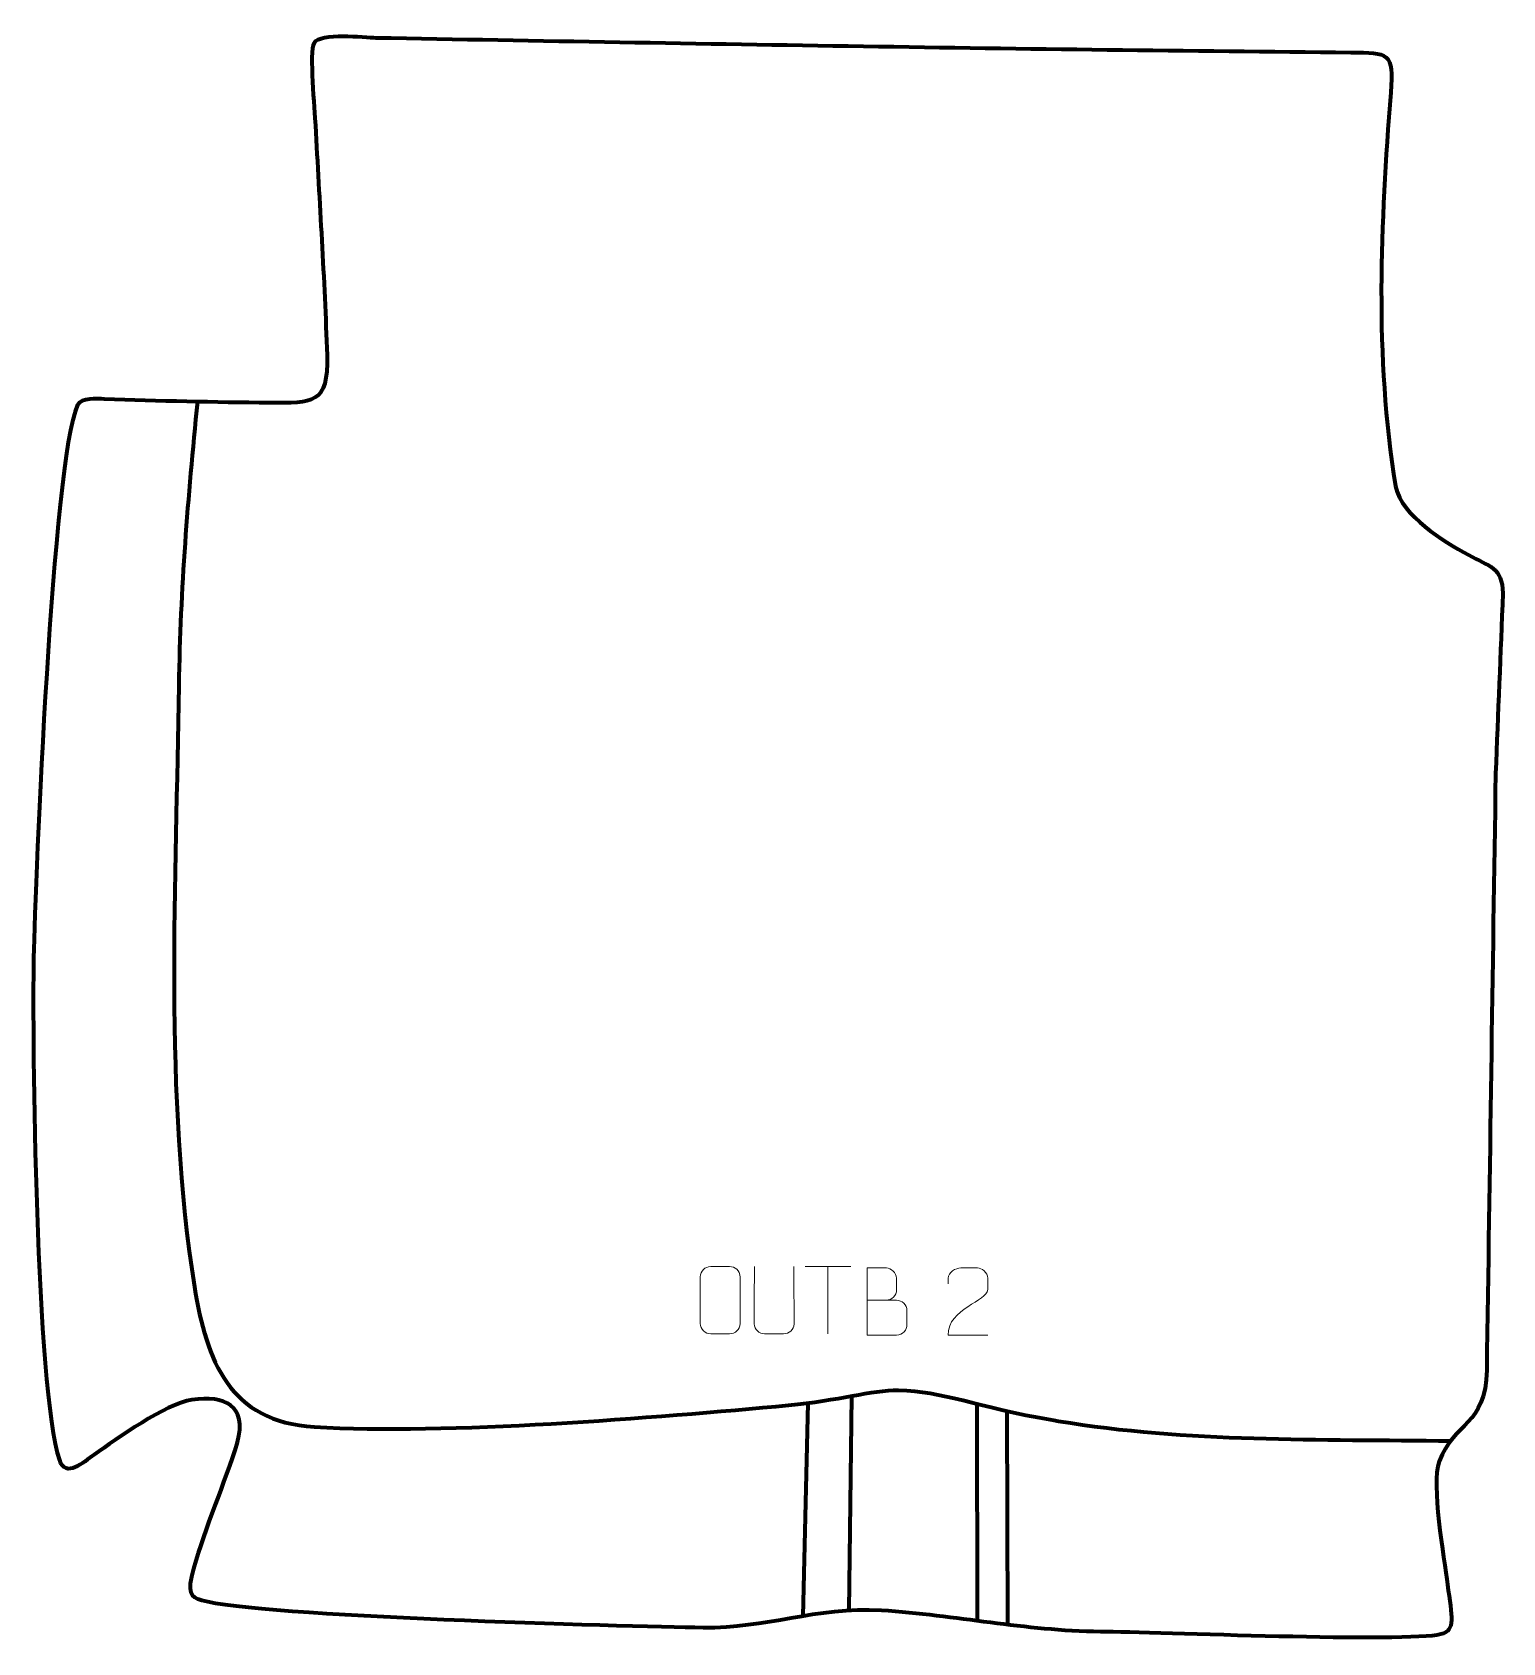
# Model space of a CAD drawing. Header units: millimetres. Extents: x -474 to 72, y 86 to 684.
import ezdxf

# ---------------------------------------------------------------- set-up
doc = ezdxf.new("R2010")
doc.units = ezdxf.units.MM
doc.header["$MEASUREMENT"] = 0
doc.layers.add('layer 1', color=7, linetype='Continuous', plot=False)
doc.layers.add('layer 2', color=7, linetype='Continuous')
doc.layers.add('layer 3', color=7, linetype='Continuous')

msp = doc.modelspace()

# ---------------------------------------------------------------- linework, layer by layer
at = {"layer": 'layer 1', "color": 250, "lineweight": 9}
for points, knots in [([(-221.8773, 225.92), (-219.5516, 225.92), (-217.2255, 225.92), (-214.8994, 225.92), (-214.8994, 225.92), (-212.9528, 225.9556), (-210.9614, 224.464), (-210.9347, 222.0264), (-210.9347, 222.0264), (-210.9351, 216.2795), (-210.9351, 210.5322), (-210.9347, 204.7845), (-210.9347, 204.7845), (-211.0745, 202.4611), (-212.7517, 200.9815), (-214.8994, 200.9707), (-214.8994, 200.9707), (-217.2313, 200.9711), (-219.5632, 200.9711), (-221.8947, 200.9707), (-221.8947, 200.9707), (-223.8197, 200.8653), (-225.7918, 202.7498), (-225.7806, 204.7671), (-225.7806, 204.7671), (-225.7803, 210.5372), (-225.7803, 216.3069), (-225.7806, 222.0762), (-225.7806, 222.0762), (-225.7764, 224.2143), (-224.0297, 225.9335), (-221.8773, 225.92)], [0, 0, 0, 0, 0.11111111, 0.11111111, 0.11111111, 0.11111111, 0.22222222, 0.22222222, 0.22222222, 0.22222222, 0.33333333, 0.33333333, 0.33333333, 0.33333333, 0.44444444, 0.44444444, 0.44444444, 0.44444444, 0.55555556, 0.55555556, 0.55555556, 0.55555556, 0.66666667, 0.66666667, 0.66666667, 0.66666667, 0.77777778, 0.77777778, 0.77777778, 0.77777778, 1, 1, 1, 1]), ([(-191.0305, 225.9245), (-191.0309, 220.385), (-190.9351, 210.1832), (-190.9347, 204.6428), (-190.9347, 204.6428), (-191.0745, 202.4033), (-192.7517, 200.9771), (-194.8994, 200.9666), (-194.8994, 200.9666), (-197.2313, 200.967), (-199.5632, 200.967), (-201.8947, 200.9666), (-201.8947, 200.9666), (-203.8197, 200.8651), (-205.7918, 202.6816), (-205.7806, 204.6261), (-205.7806, 204.6261), (-205.7803, 210.188), (-205.6849, 220.3634), (-205.6853, 225.9245)], [0, 0, 0, 0, 0.16666667, 0.16666667, 0.16666667, 0.16666667, 0.33333333, 0.33333333, 0.33333333, 0.33333333, 0.5, 0.5, 0.5, 0.5, 0.66666667, 0.66666667, 0.66666667, 0.66666667, 1, 1, 1, 1]), ([(-163.7902, 213.4432), (-160.1516, 213.4436), (-156.5645, 213.4436), (-152.9251, 213.4432), (-152.9251, 213.4432), (-150.9497, 213.4259), (-149.0261, 211.6898), (-149.0261, 209.6402), (-149.0261, 209.6402), (-149.0265, 208.5116), (-149.0265, 205.4622), (-149.0261, 204.3333), (-149.0261, 204.3333), (-149.0085, 202.4754), (-150.5506, 200.4615), (-152.8721, 200.4784), (-152.8721, 200.4784), (-156.5119, 200.4788), (-160.1513, 200.4788), (-163.7902, 200.4784), (-163.7902, 200.4784), (-163.7902, 208.7967), (-163.7902, 217.1145), (-163.7902, 225.432), (-163.7902, 225.432), (-161.4165, 225.432), (-159.0424, 225.432), (-156.6682, 225.432), (-156.6682, 225.432), (-154.9874, 225.4496), (-152.8906, 223.5391), (-152.8729, 221.5767), (-152.8729, 221.5767), (-152.8733, 219.5106), (-152.8733, 219.3646), (-152.8729, 217.2981), (-152.8729, 217.2981), (-152.8556, 215.232), (-154.7101, 213.4259), (-156.7201, 213.4432)], [0, 0, 0, 0, 0.09090909, 0.09090909, 0.09090909, 0.09090909, 0.18181818, 0.18181818, 0.18181818, 0.18181818, 0.27272727, 0.27272727, 0.27272727, 0.27272727, 0.36363636, 0.36363636, 0.36363636, 0.36363636, 0.45454545, 0.45454545, 0.45454545, 0.45454545, 0.54545455, 0.54545455, 0.54545455, 0.54545455, 0.63636364, 0.63636364, 0.63636364, 0.63636364, 0.72727273, 0.72727273, 0.72727273, 0.72727273, 0.81818182, 0.81818182, 0.81818182, 0.81818182, 1, 1, 1, 1]), ([(-119.0366, 200.4681), (-123.951, 200.4684), (-128.8654, 200.4684), (-133.7795, 200.4681), (-133.7795, 200.4681), (-133.7795, 210.4004), (-119.1285, 213.0416), (-119.0366, 217.3519), (-119.0366, 217.3519), (-119.0369, 218.776), (-119.0369, 220.1997), (-119.0366, 221.623), (-119.0366, 221.623), (-119.0535, 223.7001), (-121.1763, 225.4249), (-122.8473, 225.4422), (-122.8473, 225.4422), (-124.9205, 225.4418), (-126.9934, 225.4418), (-129.0658, 225.4422), (-129.0658, 225.4422), (-130.8879, 225.4587), (-133.7126, 223.6666), (-133.7795, 221.573), (-133.7795, 221.573), (-133.7795, 221.573), (-133.7795, 219.5182), (-133.7795, 219.5182)], [0, 0, 0, 0, 0.125, 0.125, 0.125, 0.125, 0.25, 0.25, 0.25, 0.25, 0.375, 0.375, 0.375, 0.375, 0.5, 0.5, 0.5, 0.5, 0.625, 0.625, 0.625, 0.625, 0.75, 0.75, 0.75, 0.75, 1, 1, 1, 1])]:
    msp.add_open_spline(points, degree=3, knots=knots, dxfattribs=at)
for points in [[(-186.8513, 225.8968), (-186.8513, 225.8968), (-169.8641, 225.8968), (-169.8641, 225.8968)], [(-178.3575, 200.9668), (-178.3575, 200.9668), (-178.3575, 225.9203), (-178.3575, 225.9203)]]:
    msp.add_open_spline(points, degree=3, dxfattribs=at)
at = {"layer": 'layer 2', "color": 142, "lineweight": 158}
msp.add_open_spline([(-412.5475, 547.1314), (-416.0878, 510.995), (-418.9369, 478.0309), (-419.4147, 441.6045), (-419.4147, 441.6045), (-420.4815, 370.2223), (-424.9542, 288.5046), (-413.6043, 218.348), (-413.6043, 218.348), (-409.1468, 190.7945), (-400.6187, 168.3547), (-369.1452, 166.4204), (-369.1452, 166.4204), (-319.9274, 163.3955), (-242.3755, 169.8808), (-192.9765, 174.4411), (-192.9765, 174.4411), (-174.5368, 176.1433), (-162.2066, 180.1235), (-152.1414, 180.0036), (-152.1414, 180.0036), (-135.6425, 179.807), (-124.2268, 173.9766), (-94.5373, 168.8684), (-94.5373, 168.8684), (-94.5373, 168.8684), (-92.7844, 168.5668), (-92.7844, 168.5668), (-92.7844, 168.5668), (-45.1122, 160.6344), (4.613, 161.9142), (52.8371, 161.169)], degree=3, knots=[0, 0, 0, 0, 0.11111111, 0.11111111, 0.11111111, 0.11111111, 0.22222222, 0.22222222, 0.22222222, 0.22222222, 0.33333333, 0.33333333, 0.33333333, 0.33333333, 0.44444444, 0.44444444, 0.44444444, 0.44444444, 0.55555556, 0.55555556, 0.55555556, 0.55555556, 0.66666667, 0.66666667, 0.66666667, 0.66666667, 0.77777778, 0.77777778, 0.77777778, 0.77777778, 1, 1, 1, 1], dxfattribs=at)
for points in [[(-185.8373, 175.2388), (-185.8373, 175.2388), (-187.6518, 96.122), (-187.6518, 96.122)], [(-169.6657, 177.8612), (-169.6657, 177.8612), (-170.5732, 98.1769), (-170.5732, 98.1769)], [(-123.0948, 175.3421), (-123.0948, 175.3421), (-122.9662, 94.3831), (-122.9662, 94.3831)], [(-111.9319, 172.6405), (-111.9319, 172.6405), (-111.6437, 92.9387), (-111.6437, 92.9387)]]:
    msp.add_open_spline(points, degree=3, dxfattribs=at)
at = {"layer": 'layer 3', "color": 242, "lineweight": 158}
msp.add_open_spline([(69.5836, 408.9316), (70.4237, 431.2573), (71.4149, 453.5825), (72.2493, 475.9047), (72.2493, 475.9047), (72.1492, 485.5303), (67.3057, 485.8528), (59.4712, 490.1737), (59.4712, 490.1737), (49.874, 495.4669), (35.0161, 504.3065), (32.3578, 515.6528), (32.3578, 515.6528), (24.598, 564.0697), (26.7657, 613.169), (30.6547, 661.829), (30.6547, 661.829), (31.8489, 676.8537), (29.8082, 676.6018), (15.8296, 676.7295), (15.8296, 676.7295), (-104.8514, 677.832), (-225.5514, 679.9372), (-346.2214, 682.1928), (-346.2214, 682.1928), (-350.6446, 682.2754), (-366.8871, 684.2182), (-369.0715, 680.3135), (-369.0715, 680.3135), (-371.0097, 676.8488), (-368.8625, 655.4501), (-368.5675, 649.5871), (-368.5675, 649.5871), (-367.1368, 621.2768), (-365.1582, 592.5442), (-364.2764, 564.2628), (-364.2764, 564.2628), (-363.7101, 546.1016), (-369.5679, 546.6541), (-385.8455, 546.7484), (-385.8455, 546.7484), (-406.1173, 546.866), (-426.8964, 547.4334), (-447.1442, 548.1247), (-447.1442, 548.1247), (-449.9714, 548.2212), (-455.371, 548.8202), (-456.9804, 545.8871), (-456.9804, 545.8871), (-466.3456, 524.0082), (-472.5887, 369.7718), (-473.2235, 340.6239), (-473.2235, 340.6239), (-473.8776, 310.5829), (-472.3672, 180.4821), (-463.6683, 154.0078), (-463.6683, 154.0078), (-461.4056, 147.1215), (-454.8547, 153.3033), (-450.8934, 156.05), (-450.8934, 156.05), (-442.0617, 162.1011), (-424.6531, 174.9123), (-414.5371, 176.4459), (-414.5371, 176.4459), (-402.3385, 178.2951), (-393.9869, 174.292), (-397.6344, 160.6992), (-397.6344, 160.6992), (-402.4371, 145.0493), (-409.5512, 129.1893), (-413.8589, 113.8542), (-413.8589, 113.8542), (-416.4642, 104.5798), (-414.9549, 103.1705), (-410.9256, 101.9843), (-410.9256, 101.9843), (-390.2896, 95.9087), (-253.7007, 92.3258), (-224.7233, 91.8254), (-224.7233, 91.8254), (-201.4935, 91.4243), (-182.9104, 99.5726), (-158.5047, 98.2317), (-158.5047, 98.2317), (-130.65, 96.4789), (-105.6189, 90.6399), (-77.0908, 90.3599), (-77.0908, 90.3599), (-56.6754, 90.1803), (36.9583, 86.2396), (49.1944, 89.3867), (49.1944, 89.3867), (54.9384, 90.8641), (53.2839, 95.7141), (51.7117, 107.862), (51.7117, 107.862), (50.4366, 117.7142), (45.5314, 145.351), (48.5728, 153.491), (48.5728, 153.491), (54.1696, 168.4707), (65.9434, 166.5445), (66.2649, 187.49), (66.2649, 187.49), (67.3979, 261.3014), (68.4021, 335.1163), (69.5836, 408.9316)], degree=3, knots=[0, 0, 0, 0, 0.03571429, 0.03571429, 0.03571429, 0.03571429, 0.07142857, 0.07142857, 0.07142857, 0.07142857, 0.10714286, 0.10714286, 0.10714286, 0.10714286, 0.14285714, 0.14285714, 0.14285714, 0.14285714, 0.17857143, 0.17857143, 0.17857143, 0.17857143, 0.21428571, 0.21428571, 0.21428571, 0.21428571, 0.25, 0.25, 0.25, 0.25, 0.28571429, 0.28571429, 0.28571429, 0.28571429, 0.32142857, 0.32142857, 0.32142857, 0.32142857, 0.35714286, 0.35714286, 0.35714286, 0.35714286, 0.39285714, 0.39285714, 0.39285714, 0.39285714, 0.42857143, 0.42857143, 0.42857143, 0.42857143, 0.46428571, 0.46428571, 0.46428571, 0.46428571, 0.5, 0.5, 0.5, 0.5, 0.53571429, 0.53571429, 0.53571429, 0.53571429, 0.57142857, 0.57142857, 0.57142857, 0.57142857, 0.60714286, 0.60714286, 0.60714286, 0.60714286, 0.64285714, 0.64285714, 0.64285714, 0.64285714, 0.67857143, 0.67857143, 0.67857143, 0.67857143, 0.71428571, 0.71428571, 0.71428571, 0.71428571, 0.75, 0.75, 0.75, 0.75, 0.78571429, 0.78571429, 0.78571429, 0.78571429, 0.82142857, 0.82142857, 0.82142857, 0.82142857, 0.85714286, 0.85714286, 0.85714286, 0.85714286, 0.89285714, 0.89285714, 0.89285714, 0.89285714, 0.92857143, 0.92857143, 0.92857143, 0.92857143, 1, 1, 1, 1], dxfattribs=at)

doc.saveas('drawing.dxf')
